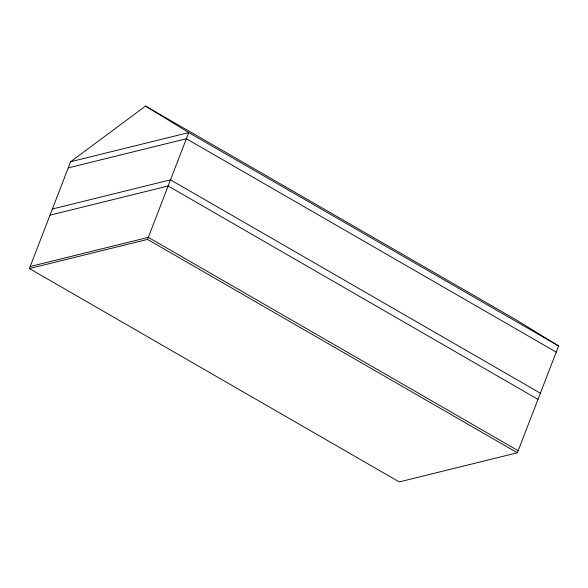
<?xml version="1.0" encoding="UTF-8"?>
<svg xmlns="http://www.w3.org/2000/svg" width="588" height="588" viewBox="0 0 588 588"><rect width="100%" height="100%" fill="white"/><g stroke="black" fill="none" stroke-linecap="round" stroke-linejoin="round"><path stroke-width="0.88" d="M29.4 268.562L70.619 161.737L145.537 106.075L515.397 319.438L558.6 345.95L517.381 452.775L399.259 481.925L29.4 268.562L147.522 239.419L517.381 452.775M147.522 239.419L188.741 132.587L145.537 106.075M70.619 161.737L188.741 132.587L558.6 345.95M68.245 167.896L186.367 138.753L556.219 352.116M52.391 208.99L170.513 179.84L540.365 393.203M50.009 215.149L168.131 185.999L537.991 399.362M30.194 266.511L148.316 237.361L518.175 450.724"/></g></svg>
